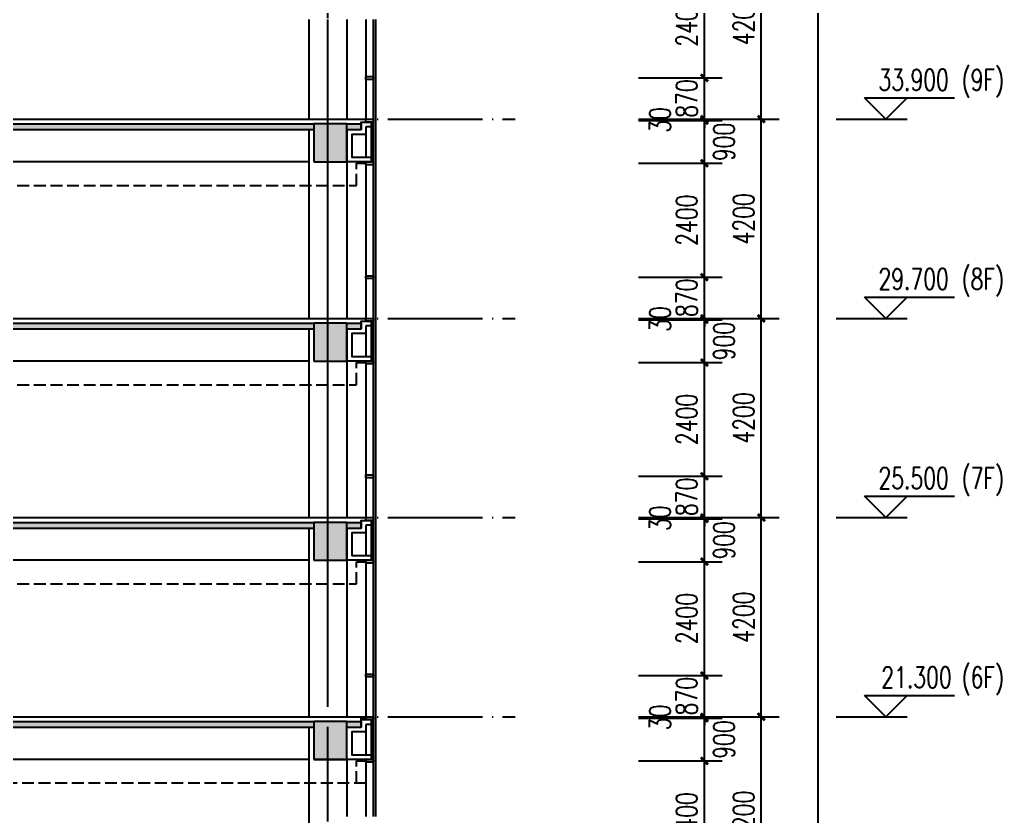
# Model space of a CAD drawing. Extents: x -781494 to 378714, y -27129 to 259749.
# Drawn here: x 82603 to 103301, y 110443 to 127243 of the extents above; entities that cross this region are included whole.
import ezdxf

# ---------------------------------------------------------------- set-up
doc = ezdxf.new("R2010")
doc.units = 0
doc.header["$LTSCALE"] = 1000
doc.header["$MEASUREMENT"] = 0
doc.linetypes.add('104-6 轴网$0$DOTE', pattern=[2.42, 2, -0.2, 0.02, -0.2])
doc.linetypes.add('DASH', pattern=[0.35, 0.25, -0.1])
for name, color, linetype in [('05-填充_天正', 26, 'Continuous'), ('104-6 轴网$0$A_AXIS-轴线', 36, '104-6 轴网$0$DOTE'), ('A-C_窗', 140, 'Continuous'), ('A-D_龙骨', 152, 'Continuous'), ('A-SUR_保温', 222, 'Continuous'), ('A-SUR_吊顶', 40, 'Continuous'), ('A-SUR_面层', 191, 'Continuous'), ('A-TECH_结构', 21, 'Continuous'), ('A-金属背板', 30, 'Continuous'), ('A_STR-砼墙', 51, 'Continuous'), ('A_STR-砼柱', 51, 'Continuous'), ('DIM_ELEV', 3, 'Continuous'), ('PUB_DIM', 3, 'Continuous'), ('PUB_HATCH', 8, 'Continuous'), ('PUB_TEXT', 7, 'Continuous')]:
    doc.layers.add(name, color=color, linetype=linetype)
doc.styles.add('_TCH_DIM', font='SIMPLEX', dxfattribs={"bigfont": 'GBCBIG'})
doc.styles.add('_TCH_DIM_T3', font='SIMPLEX', dxfattribs={"width": 0.705882, "bigfont": 'GBCBIG'})
doc.dimstyles.new('_TCH_ARCH&&150', dxfattribs={"dimtxt": 446.25, "dimasz": 150, "dimexe": 375, "dimexo": 450, "dimgap": 150, "dimtad": 1, "dimdec": 0, "dimzin": 0, "dimdsep": 46, "dimtxsty": '_TCH_DIM_T3', "dimblk": 'ARCHTICK', "dimcen": 0.09, "dimclrt": 7, "dimazin": 2, "dimtfac": 1, "dimtdec": 0, "dimtix": 1, "dimtmove": 2, "dimatfit": 3, "dimfxl": 0, "dimtolj": 1, "dimtzin": 0, "dimarcsym": 0})

# ---------------------------------------------------------------- blocks, each defined once
blk = doc.blocks.new('_ArchTick')
at = {"color": 0, "linetype": 'ByBlock', "const_width": 0.4}
blk.add_lwpolyline([(-0.5, -0.5), (0.5, 0.5)], dxfattribs=at)
blk = doc.blocks.new('*D360')
at = {"layer": 'Defpoints', "color": 0, "transparency": 16777216}
for p in [(197219, 57619), (201719, 57619), (197219, 2869)]:
    blk.add_point(p, dxfattribs=at)
at = {"layer": 'PUB_DIM', "color": 0, "lineweight": -2, "transparency": 16777216}
for p, q in [((197669, 57619), (202094, 57619)), ((201719, 2869), (201719, 57619)), ((197669, 2869), (202094, 2869))]:
    blk.add_line(p, q, dxfattribs=at)
at = {"layer": 'PUB_DIM', "color": 0, "lineweight": -2, "transparency": 16777216, "xscale": 150, "yscale": 150, "zscale": 150}
for p, rotation in [((201719, 57619), 90), ((201719, 2869), 270)]:
    blk.add_blockref('_ArchTick', p, dxfattribs=dict(at, rotation=rotation))
at = {"layer": 'PUB_DIM', "color": 7, "transparency": 16777216, "insert": (201346, 30244), "char_height": 446.2, "attachment_point": 5, "rotation": 90, "style": '_TCH_DIM_T3'}
blk.add_mtext('\\A1;54750', dxfattribs=at)
blk = doc.blocks.new('*D363')
at = {"layer": 'Defpoints', "color": 0, "transparency": 16777216}
for p in [(198682, 50919), (200519, 50919), (198682, 46719)]:
    blk.add_point(p, dxfattribs=at)
at = {"layer": 'PUB_DIM', "color": 0, "lineweight": -2, "transparency": 16777216}
for p, q in [((199132, 50919), (200894, 50919)), ((200519, 46719), (200519, 50919)), ((199132, 46719), (200894, 46719))]:
    blk.add_line(p, q, dxfattribs=at)
at = {"layer": 'PUB_DIM', "color": 0, "lineweight": -2, "transparency": 16777216, "xscale": 150, "yscale": 150, "zscale": 150}
for p, rotation in [((200519, 50919), 90), ((200519, 46719), 270)]:
    blk.add_blockref('_ArchTick', p, dxfattribs=dict(at, rotation=rotation))
at = {"layer": 'PUB_DIM', "color": 7, "transparency": 16777216, "insert": (200146, 48819), "char_height": 446.2, "attachment_point": 5, "rotation": 90, "style": '_TCH_DIM_T3'}
blk.add_mtext('\\A1;4200', dxfattribs=at)
blk = doc.blocks.new('*D364')
at = {"layer": 'Defpoints', "color": 0, "transparency": 16777216}
for p in [(198682, 46719), (200519, 46719), (198682, 42519)]:
    blk.add_point(p, dxfattribs=at)
at = {"layer": 'PUB_DIM', "color": 0, "lineweight": -2, "transparency": 16777216}
for p, q in [((199132, 46719), (200894, 46719)), ((200519, 42519), (200519, 46719)), ((199132, 42519), (200894, 42519))]:
    blk.add_line(p, q, dxfattribs=at)
at = {"layer": 'PUB_DIM', "color": 0, "lineweight": -2, "transparency": 16777216, "xscale": 150, "yscale": 150, "zscale": 150}
for p, rotation in [((200519, 46719), 90), ((200519, 42519), 270)]:
    blk.add_blockref('_ArchTick', p, dxfattribs=dict(at, rotation=rotation))
at = {"layer": 'PUB_DIM', "color": 7, "transparency": 16777216, "insert": (200146, 44619), "char_height": 446.2, "attachment_point": 5, "rotation": 90, "style": '_TCH_DIM_T3'}
blk.add_mtext('\\A1;4200', dxfattribs=at)
blk = doc.blocks.new('*D365')
at = {"layer": 'Defpoints', "color": 0, "transparency": 16777216}
for p in [(198682, 42519), (200519, 42519), (198682, 38319)]:
    blk.add_point(p, dxfattribs=at)
at = {"layer": 'PUB_DIM', "color": 0, "lineweight": -2, "transparency": 16777216}
for p, q in [((199132, 42519), (200894, 42519)), ((200519, 38319), (200519, 42519)), ((199132, 38319), (200894, 38319))]:
    blk.add_line(p, q, dxfattribs=at)
at = {"layer": 'PUB_DIM', "color": 0, "lineweight": -2, "transparency": 16777216, "xscale": 150, "yscale": 150, "zscale": 150}
for p, rotation in [((200519, 42519), 90), ((200519, 38319), 270)]:
    blk.add_blockref('_ArchTick', p, dxfattribs=dict(at, rotation=rotation))
at = {"layer": 'PUB_DIM', "color": 7, "transparency": 16777216, "insert": (200146, 40419), "char_height": 446.2, "attachment_point": 5, "rotation": 90, "style": '_TCH_DIM_T3'}
blk.add_mtext('\\A1;4200', dxfattribs=at)
blk = doc.blocks.new('*D366')
at = {"layer": 'Defpoints', "color": 0, "transparency": 16777216}
for p in [(198682, 38319), (200519, 38319), (198682, 34119)]:
    blk.add_point(p, dxfattribs=at)
at = {"layer": 'PUB_DIM', "color": 0, "lineweight": -2, "transparency": 16777216}
for p, q in [((199132, 38319), (200894, 38319)), ((200519, 34119), (200519, 38319)), ((199132, 34119), (200894, 34119))]:
    blk.add_line(p, q, dxfattribs=at)
at = {"layer": 'PUB_DIM', "color": 0, "lineweight": -2, "transparency": 16777216, "xscale": 150, "yscale": 150, "zscale": 150}
for p, rotation in [((200519, 38319), 90), ((200519, 34119), 270)]:
    blk.add_blockref('_ArchTick', p, dxfattribs=dict(at, rotation=rotation))
at = {"layer": 'PUB_DIM', "color": 7, "transparency": 16777216, "insert": (200146, 36219), "char_height": 446.2, "attachment_point": 5, "rotation": 90, "style": '_TCH_DIM_T3'}
blk.add_mtext('\\A1;4200', dxfattribs=at)
blk = doc.blocks.new('*D367')
at = {"layer": 'Defpoints', "color": 0, "transparency": 16777216}
for p in [(198682, 34119), (200519, 34119), (198682, 29919)]:
    blk.add_point(p, dxfattribs=at)
at = {"layer": 'PUB_DIM', "color": 0, "lineweight": -2, "transparency": 16777216}
for p, q in [((199132, 34119), (200894, 34119)), ((200519, 29919), (200519, 34119)), ((199132, 29919), (200894, 29919))]:
    blk.add_line(p, q, dxfattribs=at)
at = {"layer": 'PUB_DIM', "color": 0, "lineweight": -2, "transparency": 16777216, "xscale": 150, "yscale": 150, "zscale": 150}
for p, rotation in [((200519, 34119), 90), ((200519, 29919), 270)]:
    blk.add_blockref('_ArchTick', p, dxfattribs=dict(at, rotation=rotation))
at = {"layer": 'PUB_DIM', "color": 7, "transparency": 16777216, "insert": (200146, 32019), "char_height": 446.2, "attachment_point": 5, "rotation": 90, "style": '_TCH_DIM_T3'}
blk.add_mtext('\\A1;4200', dxfattribs=at)
blk = doc.blocks.new('*D385')
at = {"layer": 'Defpoints', "color": 0, "transparency": 16777216}
for p in [(197482, 49989), (199319, 49989), (197482, 47589)]:
    blk.add_point(p, dxfattribs=at)
at = {"layer": 'PUB_DIM', "color": 0, "lineweight": -2, "transparency": 16777216}
for p, q in [((197932, 49989), (199694, 49989)), ((199319, 47589), (199319, 49989)), ((197932, 47589), (199694, 47589))]:
    blk.add_line(p, q, dxfattribs=at)
at = {"layer": 'PUB_DIM', "color": 0, "lineweight": -2, "transparency": 16777216, "xscale": 150, "yscale": 150, "zscale": 150}
for p, rotation in [((199319, 49989), 90), ((199319, 47589), 270)]:
    blk.add_blockref('_ArchTick', p, dxfattribs=dict(at, rotation=rotation))
at = {"layer": 'PUB_DIM', "color": 7, "transparency": 16777216, "insert": (198946, 48789), "char_height": 446.2, "attachment_point": 5, "rotation": 90, "style": '_TCH_DIM_T3'}
blk.add_mtext('\\A1;2400', dxfattribs=at)
blk = doc.blocks.new('*D386')
at = {"layer": 'Defpoints', "color": 0, "transparency": 16777216}
for p in [(197482, 47589), (199319, 47589), (197482, 46719)]:
    blk.add_point(p, dxfattribs=at)
at = {"layer": 'PUB_DIM', "color": 0, "lineweight": -2, "transparency": 16777216}
for p, q in [((199319, 47589), (199319, 47739)), ((197932, 47589), (199694, 47589)), ((199319, 46719), (199319, 47589)), ((197932, 46719), (199694, 46719)), ((199319, 46719), (199319, 46569))]:
    blk.add_line(p, q, dxfattribs=at)
at = {"layer": 'PUB_DIM', "color": 0, "lineweight": -2, "transparency": 16777216, "xscale": 150, "yscale": 150, "zscale": 150}
for p, rotation in [((199319, 47589), 270), ((199319, 46719), 90)]:
    blk.add_blockref('_ArchTick', p, dxfattribs=dict(at, rotation=rotation))
at = {"layer": 'PUB_DIM', "color": 7, "transparency": 16777216, "insert": (198946, 47154), "char_height": 446.2, "attachment_point": 5, "rotation": 90, "style": '_TCH_DIM_T3'}
blk.add_mtext('\\A1;870', dxfattribs=at)
blk = doc.blocks.new('*D387')
at = {"layer": 'Defpoints', "color": 0, "transparency": 16777216}
for p in [(197482, 46719), (197482, 46689), (199319, 46719)]:
    blk.add_point(p, dxfattribs=at)
at = {"layer": 'PUB_DIM', "color": 0, "lineweight": -2, "transparency": 16777216}
for p, q in [((199319, 46719), (199319, 46869)), ((197932, 46719), (199694, 46719)), ((197932, 46689), (199694, 46689)), ((199319, 46689), (199319, 46719)), ((199319, 46689), (199319, 46539))]:
    blk.add_line(p, q, dxfattribs=at)
at = {"layer": 'PUB_DIM', "color": 0, "lineweight": -2, "transparency": 16777216, "xscale": 150, "yscale": 150, "zscale": 150}
for p, rotation in [((199319, 46719), 270), ((199319, 46689), 90)]:
    blk.add_blockref('_ArchTick', p, dxfattribs=dict(at, rotation=rotation))
at = {"layer": 'PUB_DIM', "color": 7, "transparency": 16777216, "insert": (198381, 46704), "char_height": 446.2, "attachment_point": 5, "rotation": 90, "style": '_TCH_DIM_T3'}
blk.add_mtext('\\A1;30', dxfattribs=at)
blk = doc.blocks.new('*D388')
at = {"layer": 'Defpoints', "color": 0, "transparency": 16777216}
for p in [(197482, 46689), (199319, 46689), (197482, 45789)]:
    blk.add_point(p, dxfattribs=at)
at = {"layer": 'PUB_DIM', "color": 0, "lineweight": -2, "transparency": 16777216}
for p, q in [((197932, 46689), (199694, 46689)), ((199319, 45789), (199319, 46689)), ((197932, 45789), (199694, 45789))]:
    blk.add_line(p, q, dxfattribs=at)
at = {"layer": 'PUB_DIM', "color": 0, "lineweight": -2, "transparency": 16777216, "xscale": 150, "yscale": 150, "zscale": 150}
for p, rotation in [((199319, 46689), 90), ((199319, 45789), 270)]:
    blk.add_blockref('_ArchTick', p, dxfattribs=dict(at, rotation=rotation))
at = {"layer": 'PUB_DIM', "color": 7, "transparency": 16777216, "insert": (199731, 46239), "char_height": 446.2, "attachment_point": 5, "rotation": 90, "style": '_TCH_DIM_T3'}
blk.add_mtext('\\A1;900', dxfattribs=at)
blk = doc.blocks.new('*D389')
at = {"layer": 'Defpoints', "color": 0, "transparency": 16777216}
for p in [(197482, 45789), (199319, 45789), (197482, 43389)]:
    blk.add_point(p, dxfattribs=at)
at = {"layer": 'PUB_DIM', "color": 0, "lineweight": -2, "transparency": 16777216}
for p, q in [((197932, 45789), (199694, 45789)), ((199319, 43389), (199319, 45789)), ((197932, 43389), (199694, 43389))]:
    blk.add_line(p, q, dxfattribs=at)
at = {"layer": 'PUB_DIM', "color": 0, "lineweight": -2, "transparency": 16777216, "xscale": 150, "yscale": 150, "zscale": 150}
for p, rotation in [((199319, 45789), 90), ((199319, 43389), 270)]:
    blk.add_blockref('_ArchTick', p, dxfattribs=dict(at, rotation=rotation))
at = {"layer": 'PUB_DIM', "color": 7, "transparency": 16777216, "insert": (198946, 44589), "char_height": 446.2, "attachment_point": 5, "rotation": 90, "style": '_TCH_DIM_T3'}
blk.add_mtext('\\A1;2400', dxfattribs=at)
blk = doc.blocks.new('*D390')
at = {"layer": 'Defpoints', "color": 0, "transparency": 16777216}
for p in [(197482, 43389), (199319, 43389), (197482, 42519)]:
    blk.add_point(p, dxfattribs=at)
at = {"layer": 'PUB_DIM', "color": 0, "lineweight": -2, "transparency": 16777216}
for p, q in [((199319, 43389), (199319, 43539)), ((197932, 43389), (199694, 43389)), ((199319, 42519), (199319, 43389)), ((197932, 42519), (199694, 42519)), ((199319, 42519), (199319, 42369))]:
    blk.add_line(p, q, dxfattribs=at)
at = {"layer": 'PUB_DIM', "color": 0, "lineweight": -2, "transparency": 16777216, "xscale": 150, "yscale": 150, "zscale": 150}
for p, rotation in [((199319, 43389), 270), ((199319, 42519), 90)]:
    blk.add_blockref('_ArchTick', p, dxfattribs=dict(at, rotation=rotation))
at = {"layer": 'PUB_DIM', "color": 7, "transparency": 16777216, "insert": (198946, 42954), "char_height": 446.2, "attachment_point": 5, "rotation": 90, "style": '_TCH_DIM_T3'}
blk.add_mtext('\\A1;870', dxfattribs=at)
blk = doc.blocks.new('*D391')
at = {"layer": 'Defpoints', "color": 0, "transparency": 16777216}
for p in [(197482, 42519), (197482, 42489), (199319, 42519)]:
    blk.add_point(p, dxfattribs=at)
at = {"layer": 'PUB_DIM', "color": 0, "lineweight": -2, "transparency": 16777216}
for p, q in [((199319, 42519), (199319, 42669)), ((197932, 42519), (199694, 42519)), ((197932, 42489), (199694, 42489)), ((199319, 42489), (199319, 42519)), ((199319, 42489), (199319, 42339))]:
    blk.add_line(p, q, dxfattribs=at)
at = {"layer": 'PUB_DIM', "color": 0, "lineweight": -2, "transparency": 16777216, "xscale": 150, "yscale": 150, "zscale": 150}
for p, rotation in [((199319, 42519), 270), ((199319, 42489), 90)]:
    blk.add_blockref('_ArchTick', p, dxfattribs=dict(at, rotation=rotation))
at = {"layer": 'PUB_DIM', "color": 7, "transparency": 16777216, "insert": (198381, 42504), "char_height": 446.2, "attachment_point": 5, "rotation": 90, "style": '_TCH_DIM_T3'}
blk.add_mtext('\\A1;30', dxfattribs=at)
blk = doc.blocks.new('*D392')
at = {"layer": 'Defpoints', "color": 0, "transparency": 16777216}
for p in [(197482, 42489), (199319, 42489), (197482, 41589)]:
    blk.add_point(p, dxfattribs=at)
at = {"layer": 'PUB_DIM', "color": 0, "lineweight": -2, "transparency": 16777216}
for p, q in [((197932, 42489), (199694, 42489)), ((199319, 41589), (199319, 42489)), ((197932, 41589), (199694, 41589))]:
    blk.add_line(p, q, dxfattribs=at)
at = {"layer": 'PUB_DIM', "color": 0, "lineweight": -2, "transparency": 16777216, "xscale": 150, "yscale": 150, "zscale": 150}
for p, rotation in [((199319, 42489), 90), ((199319, 41589), 270)]:
    blk.add_blockref('_ArchTick', p, dxfattribs=dict(at, rotation=rotation))
at = {"layer": 'PUB_DIM', "color": 7, "transparency": 16777216, "insert": (199731, 42039), "char_height": 446.2, "attachment_point": 5, "rotation": 90, "style": '_TCH_DIM_T3'}
blk.add_mtext('\\A1;900', dxfattribs=at)
blk = doc.blocks.new('*D393')
at = {"layer": 'Defpoints', "color": 0, "transparency": 16777216}
for p in [(197482, 41589), (199319, 41589), (197482, 39189)]:
    blk.add_point(p, dxfattribs=at)
at = {"layer": 'PUB_DIM', "color": 0, "lineweight": -2, "transparency": 16777216}
for p, q in [((197932, 41589), (199694, 41589)), ((199319, 39189), (199319, 41589)), ((197932, 39189), (199694, 39189))]:
    blk.add_line(p, q, dxfattribs=at)
at = {"layer": 'PUB_DIM', "color": 0, "lineweight": -2, "transparency": 16777216, "xscale": 150, "yscale": 150, "zscale": 150}
for p, rotation in [((199319, 41589), 90), ((199319, 39189), 270)]:
    blk.add_blockref('_ArchTick', p, dxfattribs=dict(at, rotation=rotation))
at = {"layer": 'PUB_DIM', "color": 7, "transparency": 16777216, "insert": (198946, 40389), "char_height": 446.2, "attachment_point": 5, "rotation": 90, "style": '_TCH_DIM_T3'}
blk.add_mtext('\\A1;2400', dxfattribs=at)
blk = doc.blocks.new('*D394')
at = {"layer": 'Defpoints', "color": 0, "transparency": 16777216}
for p in [(197482, 39189), (199319, 39189), (197482, 38319)]:
    blk.add_point(p, dxfattribs=at)
at = {"layer": 'PUB_DIM', "color": 0, "lineweight": -2, "transparency": 16777216}
for p, q in [((199319, 39189), (199319, 39339)), ((197932, 39189), (199694, 39189)), ((199319, 38319), (199319, 39189)), ((197932, 38319), (199694, 38319)), ((199319, 38319), (199319, 38169))]:
    blk.add_line(p, q, dxfattribs=at)
at = {"layer": 'PUB_DIM', "color": 0, "lineweight": -2, "transparency": 16777216, "xscale": 150, "yscale": 150, "zscale": 150}
for p, rotation in [((199319, 39189), 270), ((199319, 38319), 90)]:
    blk.add_blockref('_ArchTick', p, dxfattribs=dict(at, rotation=rotation))
at = {"layer": 'PUB_DIM', "color": 7, "transparency": 16777216, "insert": (198946, 38754), "char_height": 446.2, "attachment_point": 5, "rotation": 90, "style": '_TCH_DIM_T3'}
blk.add_mtext('\\A1;870', dxfattribs=at)
blk = doc.blocks.new('*D395')
at = {"layer": 'Defpoints', "color": 0, "transparency": 16777216}
for p in [(197482, 38319), (199319, 38319), (197482, 38289)]:
    blk.add_point(p, dxfattribs=at)
at = {"layer": 'PUB_DIM', "color": 0, "lineweight": -2, "transparency": 16777216}
for p, q in [((197932, 38319), (199694, 38319)), ((199319, 38319), (199319, 38469)), ((199319, 38289), (199319, 38319)), ((197932, 38289), (199694, 38289)), ((199319, 38289), (199319, 38139))]:
    blk.add_line(p, q, dxfattribs=at)
at = {"layer": 'PUB_DIM', "color": 0, "lineweight": -2, "transparency": 16777216, "xscale": 150, "yscale": 150, "zscale": 150}
for p, rotation in [((199319, 38319), 270), ((199319, 38289), 90)]:
    blk.add_blockref('_ArchTick', p, dxfattribs=dict(at, rotation=rotation))
at = {"layer": 'PUB_DIM', "color": 7, "transparency": 16777216, "insert": (198381, 38304), "char_height": 446.2, "attachment_point": 5, "rotation": 90, "style": '_TCH_DIM_T3'}
blk.add_mtext('\\A1;30', dxfattribs=at)
blk = doc.blocks.new('*D396')
at = {"layer": 'Defpoints', "color": 0, "transparency": 16777216}
for p in [(197482, 38289), (199319, 38289), (197482, 37389)]:
    blk.add_point(p, dxfattribs=at)
at = {"layer": 'PUB_DIM', "color": 0, "lineweight": -2, "transparency": 16777216}
for p, q in [((197932, 38289), (199694, 38289)), ((199319, 37389), (199319, 38289)), ((197932, 37389), (199694, 37389))]:
    blk.add_line(p, q, dxfattribs=at)
at = {"layer": 'PUB_DIM', "color": 0, "lineweight": -2, "transparency": 16777216, "xscale": 150, "yscale": 150, "zscale": 150}
for p, rotation in [((199319, 38289), 90), ((199319, 37389), 270)]:
    blk.add_blockref('_ArchTick', p, dxfattribs=dict(at, rotation=rotation))
at = {"layer": 'PUB_DIM', "color": 7, "transparency": 16777216, "insert": (199731, 37839), "char_height": 446.2, "attachment_point": 5, "rotation": 90, "style": '_TCH_DIM_T3'}
blk.add_mtext('\\A1;900', dxfattribs=at)
blk = doc.blocks.new('*D397')
at = {"layer": 'Defpoints', "color": 0, "transparency": 16777216}
for p in [(197482, 37389), (199319, 37389), (197482, 34989)]:
    blk.add_point(p, dxfattribs=at)
at = {"layer": 'PUB_DIM', "color": 0, "lineweight": -2, "transparency": 16777216}
for p, q in [((197932, 37389), (199694, 37389)), ((199319, 34989), (199319, 37389)), ((197932, 34989), (199694, 34989))]:
    blk.add_line(p, q, dxfattribs=at)
at = {"layer": 'PUB_DIM', "color": 0, "lineweight": -2, "transparency": 16777216, "xscale": 150, "yscale": 150, "zscale": 150}
for p, rotation in [((199319, 37389), 90), ((199319, 34989), 270)]:
    blk.add_blockref('_ArchTick', p, dxfattribs=dict(at, rotation=rotation))
at = {"layer": 'PUB_DIM', "color": 7, "transparency": 16777216, "insert": (198946, 36189), "char_height": 446.2, "attachment_point": 5, "rotation": 90, "style": '_TCH_DIM_T3'}
blk.add_mtext('\\A1;2400', dxfattribs=at)
blk = doc.blocks.new('*D398')
at = {"layer": 'Defpoints', "color": 0, "transparency": 16777216}
for p in [(197482, 34989), (199319, 34989), (197482, 34119)]:
    blk.add_point(p, dxfattribs=at)
at = {"layer": 'PUB_DIM', "color": 0, "lineweight": -2, "transparency": 16777216}
for p, q in [((197932, 34989), (199694, 34989)), ((199319, 34989), (199319, 35139)), ((199319, 34119), (199319, 34989)), ((197932, 34119), (199694, 34119)), ((199319, 34119), (199319, 33969))]:
    blk.add_line(p, q, dxfattribs=at)
at = {"layer": 'PUB_DIM', "color": 0, "lineweight": -2, "transparency": 16777216, "xscale": 150, "yscale": 150, "zscale": 150}
for p, rotation in [((199319, 34989), 270), ((199319, 34119), 90)]:
    blk.add_blockref('_ArchTick', p, dxfattribs=dict(at, rotation=rotation))
at = {"layer": 'PUB_DIM', "color": 7, "transparency": 16777216, "insert": (198946, 34554), "char_height": 446.2, "attachment_point": 5, "rotation": 90, "style": '_TCH_DIM_T3'}
blk.add_mtext('\\A1;870', dxfattribs=at)
blk = doc.blocks.new('*D399')
at = {"layer": 'Defpoints', "color": 0, "transparency": 16777216}
for p in [(197482, 34119), (197482, 34089), (199319, 34119)]:
    blk.add_point(p, dxfattribs=at)
at = {"layer": 'PUB_DIM', "color": 0, "lineweight": -2, "transparency": 16777216}
for p, q in [((199319, 34119), (199319, 34269)), ((197932, 34119), (199694, 34119)), ((197932, 34089), (199694, 34089)), ((199319, 34089), (199319, 34119)), ((199319, 34089), (199319, 33939))]:
    blk.add_line(p, q, dxfattribs=at)
at = {"layer": 'PUB_DIM', "color": 0, "lineweight": -2, "transparency": 16777216, "xscale": 150, "yscale": 150, "zscale": 150}
for p, rotation in [((199319, 34119), 270), ((199319, 34089), 90)]:
    blk.add_blockref('_ArchTick', p, dxfattribs=dict(at, rotation=rotation))
at = {"layer": 'PUB_DIM', "color": 7, "transparency": 16777216, "insert": (198381, 34104), "char_height": 446.2, "attachment_point": 5, "rotation": 90, "style": '_TCH_DIM_T3'}
blk.add_mtext('\\A1;30', dxfattribs=at)
blk = doc.blocks.new('*D400')
at = {"layer": 'Defpoints', "color": 0, "transparency": 16777216}
for p in [(197482, 34089), (199319, 34089), (197482, 33189)]:
    blk.add_point(p, dxfattribs=at)
at = {"layer": 'PUB_DIM', "color": 0, "lineweight": -2, "transparency": 16777216}
for p, q in [((197932, 34089), (199694, 34089)), ((199319, 33189), (199319, 34089)), ((197932, 33189), (199694, 33189))]:
    blk.add_line(p, q, dxfattribs=at)
at = {"layer": 'PUB_DIM', "color": 0, "lineweight": -2, "transparency": 16777216, "xscale": 150, "yscale": 150, "zscale": 150}
for p, rotation in [((199319, 34089), 90), ((199319, 33189), 270)]:
    blk.add_blockref('_ArchTick', p, dxfattribs=dict(at, rotation=rotation))
at = {"layer": 'PUB_DIM', "color": 7, "transparency": 16777216, "insert": (199731, 33639), "char_height": 446.2, "attachment_point": 5, "rotation": 90, "style": '_TCH_DIM_T3'}
blk.add_mtext('\\A1;900', dxfattribs=at)
blk = doc.blocks.new('*D401')
at = {"layer": 'Defpoints', "color": 0, "transparency": 16777216}
for p in [(197482, 33189), (199319, 33189), (197482, 30789)]:
    blk.add_point(p, dxfattribs=at)
at = {"layer": 'PUB_DIM', "color": 0, "lineweight": -2, "transparency": 16777216}
for p, q in [((197932, 33189), (199694, 33189)), ((199319, 30789), (199319, 33189)), ((197932, 30789), (199694, 30789))]:
    blk.add_line(p, q, dxfattribs=at)
at = {"layer": 'PUB_DIM', "color": 0, "lineweight": -2, "transparency": 16777216, "xscale": 150, "yscale": 150, "zscale": 150}
for p, rotation in [((199319, 33189), 90), ((199319, 30789), 270)]:
    blk.add_blockref('_ArchTick', p, dxfattribs=dict(at, rotation=rotation))
at = {"layer": 'PUB_DIM', "color": 7, "transparency": 16777216, "insert": (198946, 31989), "char_height": 446.2, "attachment_point": 5, "rotation": 90, "style": '_TCH_DIM_T3'}
blk.add_mtext('\\A1;2400', dxfattribs=at)
blk = doc.blocks.new('kyuhtr')
at = {"const_width": 20}
blk.add_lwpolyline([(50, 0), (0, 0)], dxfattribs=at)
blk.add_lwpolyline([(50, -30), (200, -30), (200, 30), (50, 30)], close=True)
blk = doc.blocks.new('fedwatgerwtg')
at = {"layer": 'A-SUR_吊顶', "linetype": 'DASH'}
blk.add_lwpolyline([(-400, -470), (-400, 0), (-200, 0)], dxfattribs=at)
blk = doc.blocks.new('htetrawe')
at = {"layer": 'A-C_窗'}
blk.add_line((-200, 610), (-200, 130), dxfattribs=at)
at = {"layer": 'A-SUR_保温'}
blk.add_lwpolyline([(-200, 770), (-200, 610), (-500, 610), (-500, 130), (-80, 130), (-80, 30), (-600, 30), (-600, 710), (-300, 710), (-300, 870), (-200, 870), (-200, 870), (-80, 870), (-80, 770), (-200, 770)], dxfattribs=at)
at = {"layer": 'A-金属背板'}
blk.add_line((-80, 30), (-80, 870), dxfattribs=at)
blk = doc.blocks.new('_FZH')
blk.add_lwpolyline([(-0.5, -0.5), (0.5, -0.5), (0.5, 0.5), (-0.5, 0.5)], close=True)
at = {"layer": 'PUB_HATCH'}
blk.add_solid([(-0.5, -0.5), (0.5, -0.5), (-0.5, 0.5), (0.5, 0.5)], dxfattribs=at)
blk = doc.blocks.new('njgdfjhtrs')
at = {"layer": '05-填充_天正'}
for points in [[(50100, -220), (50100, -100), (42200, -100), (42200, -220)], [(50800, -100), (50800, -220), (51100, -220), (51100, -100)]]:
    blk.add_hatch(color=256, dxfattribs=at).paths.add_polyline_path(points)
at = {"layer": '104-6 轴网$0$A_AXIS-轴线'}
blk.add_lwpolyline([(50400, -2100), (50400, 2100)], dxfattribs=at)
at = {"layer": 'A-C_窗'}
for points in [[(51200, 2100), (51200, 0)], [(51350, 2100), (51350, -2100)], [(51400, 2100), (51400, -2100)], [(51200, -900), (51200, -2100)]]:
    blk.add_lwpolyline(points, dxfattribs=at)
at = {"layer": 'A-SUR_吊顶', "linetype": 'DASH'}
blk.add_line((-2000, -1400), (51000, -1400), dxfattribs=at)
at = {"layer": 'A-SUR_面层'}
blk.add_line((-2200, 0), (51200, 0), dxfattribs=at)
at = {"layer": 'A-TECH_结构'}
blk.add_line((50000, -900), (42350, -900), dxfattribs=at)
for points in [[(50000, 2100), (50000, 0)], [(50800, 2100), (50800, 0)], [(50000, -220), (50000, -2100)], [(50800, -220), (50800, -2100)]]:
    blk.add_lwpolyline(points, dxfattribs=at)
at = {"layer": 'A_STR-砼墙'}
for p, q in [((42200, -100), (50100, -100)), ((50800, -100), (51100, -100)), ((51100, -100), (51100, -220)), ((42200, -220), (50100, -220)), ((50800, -220), (51100, -220))]:
    blk.add_line(p, q, dxfattribs=at)
at = {"color": 2}
for name in ['htetrawe', 'fedwatgerwtg']:
    blk.add_blockref(name, (51400, -930), dxfattribs=at)
at = {"layer": 'A-D_龙骨', "xscale": -1}
for p in [(51400, 870), (51400, -30), (51400, -930)]:
    blk.add_blockref('kyuhtr', p, dxfattribs=at)
at = {"layer": 'A_STR-砼柱', "xscale": 700, "yscale": 800, "zscale": 800}
blk.add_blockref('_FZH', (50450, -500), dxfattribs=at)
blk = doc.blocks.new('jrsdtr4e')
at = {"layer": '05-填充_天正'}
for points in [[(50100, -220), (50100, -100), (42200, -100), (42200, -220)], [(50800, -100), (50800, -220), (51100, -220), (51100, -100)]]:
    blk.add_hatch(color=256, dxfattribs=at).paths.add_polyline_path(points)
at = {"layer": 'A-C_窗'}
for points in [[(51200, 2100), (51200, 0)], [(51350, 2100), (51350, -2100)], [(51400, 2100), (51400, -2100)], [(51200, -900), (51200, -2100)]]:
    blk.add_lwpolyline(points, dxfattribs=at)
at = {"layer": 'A-SUR_保温'}
blk.add_lwpolyline([(51200, -160), (51200, -320), (50900, -320), (50900, -800), (51350, -800), (51350, -900), (50800, -900), (50800, -220), (51100, -220), (51100, -30), (51200, -30), (51200, -60), (51350, -60), (51350, -160), (51200, -160)], dxfattribs=at)
at = {"layer": 'A-SUR_吊顶', "linetype": 'DASH'}
blk.add_lwpolyline([(51200, -1400), (-400, -1400), (-400, -1140), (-500, -1140)], dxfattribs=at)
at = {"layer": 'A-SUR_面层'}
blk.add_line((-2200, 0), (51200, 0), dxfattribs=at)
at = {"layer": 'A-TECH_结构'}
for p, q in [((50000, -900), (42350, -900)), ((50750, -900), (50100, -900))]:
    blk.add_line(p, q, dxfattribs=at)
for points in [[(50000, 2100), (50000, 0)], [(50800, 2100), (50800, 0)], [(50000, -220), (50000, -2100)], [(50800, -900), (50800, -2100)]]:
    blk.add_lwpolyline(points, dxfattribs=at)
at = {"layer": 'A_STR-砼墙'}
for p, q in [((42200, -100), (50100, -100)), ((50800, -100), (51100, -100)), ((51100, -100), (51100, -220)), ((42200, -220), (50100, -220)), ((50800, -220), (51100, -220))]:
    blk.add_line(p, q, dxfattribs=at)
at = {"layer": 'A-D_龙骨', "xscale": -1}
for p in [(51400, 870), (51400, -30), (51400, -930)]:
    blk.add_blockref('kyuhtr', p, dxfattribs=at)
at = {"layer": 'A_STR-砼柱', "xscale": 700, "yscale": 800, "zscale": 800}
blk.add_blockref('_FZH', (50450, -500), dxfattribs=at)
blk = doc.blocks.new('grweat')
at = {"layer": 'A-TECH_结构'}
blk.add_lwpolyline([(50000, 2100), (50000, 0)], dxfattribs=at)
blk = doc.blocks.new('biaozhupouyou')
at = {"layer": 'DIM_ELEV'}
for p, q in [((203143.8, 46718.6), (202693.8, 47168.6)), ((202693.8, 47168.6), (204592.8, 47168.6)), ((203143.8, 46718.6), (203593.8, 47168.6)), ((202093.8, 46718.6), (203593.8, 46718.6)), ((203143.8, 42518.6), (202693.8, 42968.6)), ((202693.8, 42968.6), (204592.8, 42968.6)), ((203143.8, 42518.6), (203593.8, 42968.6)), ((202093.8, 42518.6), (203593.8, 42518.6)), ((203143.8, 38318.6), (202693.8, 38768.6)), ((202693.8, 38768.6), (204592.8, 38768.6)), ((203143.8, 38318.6), (203593.8, 38768.6)), ((202093.8, 38318.6), (203593.8, 38318.6)), ((203143.8, 34118.6), (202693.8, 34568.6)), ((202693.8, 34568.6), (204592.8, 34568.6)), ((203143.8, 34118.6), (203593.8, 34568.6)), ((202093.8, 34118.6), (203593.8, 34118.6))]:
    blk.add_line(p, q, dxfattribs=at)
at = {"layer": 'PUB_TEXT', "style": '_TCH_DIM', "width": 0.705882}
for s, p in [('(9F)', (204742.8, 47326.1)), ('33.900', (202987.8, 47326.1)), ('29.700', (202987.8, 43126.1)), ('(8F)', (204742.8, 43126.1)), ('25.500', (202987.8, 38926.1)), ('(7F)', (204742.8, 38926.1)), ('(6F)', (204742.8, 34726.1)), ('21.300', (203047.8, 34726.1))]:
    blk.add_text(s, height=446.25, dxfattribs=at).set_placement(p)
at = {"layer": 'PUB_DIM'}
for p1, p2, distance, picture, middle in [((197219.4, 2868.6), (197219.4, 57618.6), -4499.3, '*D360', (201345.7, 30243.6)), ((198681.6, 46718.6), (198681.6, 50918.6), -1837.2, '*D363', (200145.7, 48818.6)), ((197481.6, 47588.6), (197481.6, 49988.6), -1837.2, '*D385', (198945.7, 48788.6)), ((197481.6, 46718.6), (197481.6, 47588.6), -1837.2, '*D386', (198945.7, 47153.6)), ((198681.6, 42518.6), (198681.6, 46718.6), -1837.2, '*D364', (200145.7, 44618.6)), ((197481.6, 43388.6), (197481.6, 45788.6), -1837.2, '*D389', (198945.7, 44588.6)), ((197481.6, 42518.6), (197481.6, 43388.6), -1837.2, '*D390', (198945.7, 42953.6)), ((198681.6, 38318.6), (198681.6, 42518.6), -1837.2, '*D365', (200145.7, 40418.6)), ((197481.6, 39188.6), (197481.6, 41588.6), -1837.2, '*D393', (198945.7, 40388.6)), ((197481.6, 38318.6), (197481.6, 39188.6), -1837.2, '*D394', (198945.7, 38753.6)), ((198681.6, 34118.6), (198681.6, 38318.6), -1837.2, '*D366', (200145.7, 36218.6)), ((197481.6, 34988.6), (197481.6, 37388.6), -1837.2, '*D397', (198945.7, 36188.6)), ((197481.6, 34118.6), (197481.6, 34988.6), -1837.2, '*D398', (198945.7, 34553.6)), ((198681.6, 29918.6), (198681.6, 34118.6), -1837.2, '*D367', (200145.7, 32018.6)), ((197481.6, 30788.6), (197481.6, 33188.6), -1837.2, '*D401', (198945.7, 31988.6))]:
    dim = blk.add_aligned_dim(p1=p1, p2=p2, distance=distance, dimstyle='_TCH_ARCH&&150', dxfattribs=at)
    dim.commit()
    dim.dimension.update_dxf_attribs({"geometry": picture, "text_midpoint": middle})
for base, p1, p2, picture, middle in [((199318.8, 46718.6), (197481.6, 46688.6), (197481.6, 46718.6), '*D387', (198381.3, 46703.6)), ((199318.8, 46688.6), (197481.6, 45788.6), (197481.6, 46688.6), '*D388', (199731.3, 46238.6)), ((199318.8, 42518.6), (197481.6, 42488.6), (197481.6, 42518.6), '*D391', (198381.3, 42503.6)), ((199318.8, 42488.6), (197481.6, 41588.6), (197481.6, 42488.6), '*D392', (199731.3, 42038.6)), ((199318.8, 38318.6), (197481.6, 38288.6), (197481.6, 38318.6), '*D395', (198381.3, 38303.6)), ((199318.8, 38288.6), (197481.6, 37388.6), (197481.6, 38288.6), '*D396', (199731.3, 37838.6)), ((199318.8, 34118.6), (197481.6, 34088.6), (197481.6, 34118.6), '*D399', (198381.3, 34103.6)), ((199318.8, 34088.6), (197481.6, 33188.6), (197481.6, 34088.6), '*D400', (199731.3, 33638.6))]:
    dim = blk.add_linear_dim(base=base, p1=p1, p2=p2, angle=90, dimstyle='_TCH_ARCH&&150', dxfattribs=at)
    dim.commit()
    dim.dimension.update_dxf_attribs({"geometry": picture, "text_midpoint": middle, "dimtype": 161})

msp = doc.modelspace()

# ---------------------------------------------------------------- linework, layer by layer
at = {"layer": '104-6 轴网$0$A_AXIS-轴线'}
for points in [[(89103.4, 81292.7), (89103.4, 136219.8)], [(34703.4, 125142.7), (93049.4, 125142.7)], [(34703.4, 120942.7), (93049.4, 120942.7)], [(34703.4, 116742.7), (93049.4, 116742.7)], [(34703.4, 112542.7), (93049.4, 112542.7)]]:
    msp.add_lwpolyline(points, dxfattribs=at)

# ---------------------------------------------------------------- block references
msp.add_blockref('biaozhupouyou', (-102279, 78424.1))
at = {"color": 2}
for name, p in [('njgdfjhtrs', (38703.4, 125142.7)), ('njgdfjhtrs', (38703.4, 120942.7)), ('njgdfjhtrs', (38703.4, 116742.7)), ('jrsdtr4e', (38703.4, 112542.7)), ('htetrawe', (90103.4, 111612.7)), ('fedwatgerwtg', (90103.4, 111612.7)), ('grweat', (38703.4, 108342.7))]:
    msp.add_blockref(name, p, dxfattribs=at)

doc.saveas('drawing.dxf')
